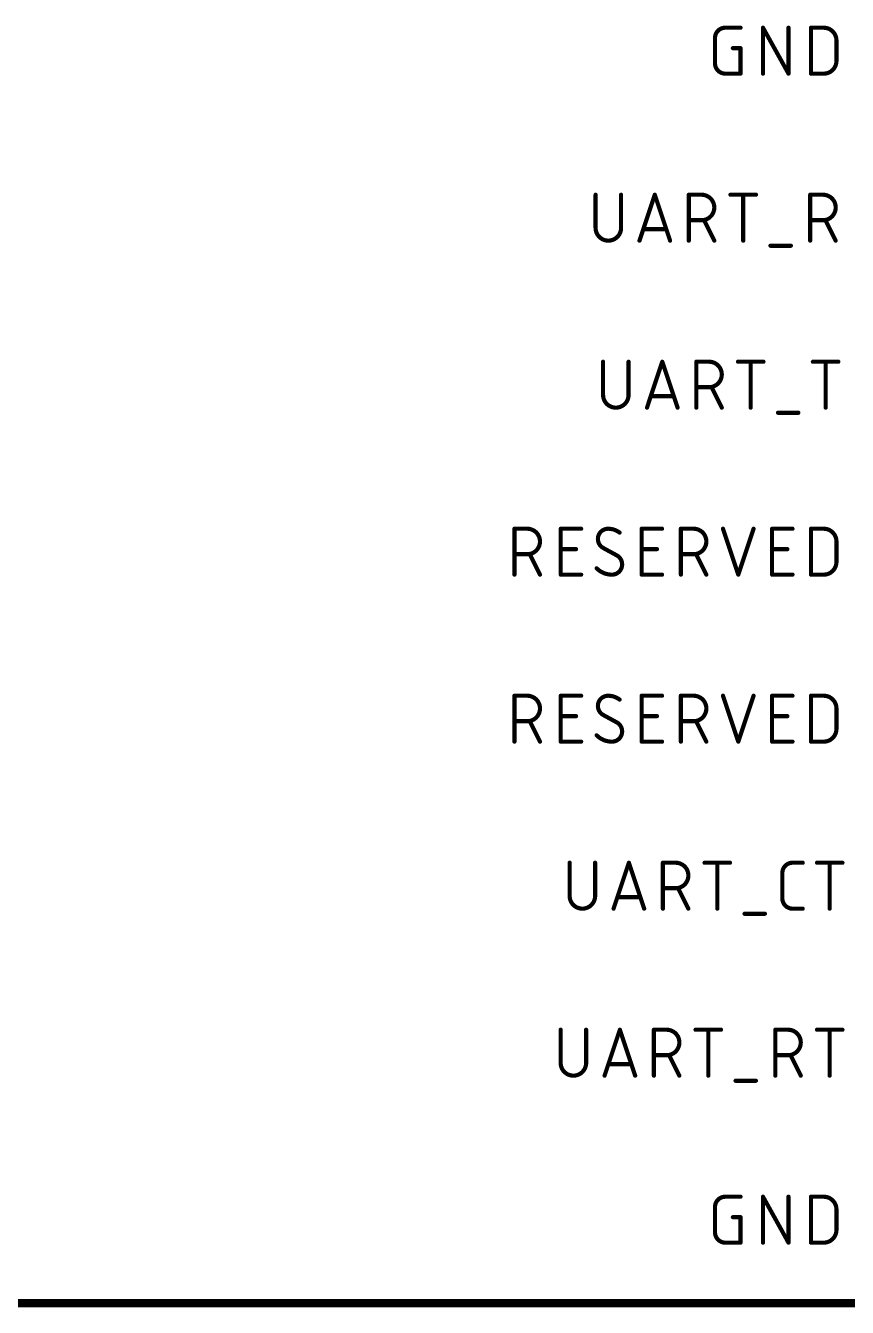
# Model space of a CAD drawing. Extents: x 0 to 388, y 0 to 261.
# Drawn here: x 187.4 to 212.42, y 96.39 to 135.38 of the extents above; entities that cross this region are included whole.
import ezdxf

# ---------------------------------------------------------------- set-up
doc = ezdxf.new("R2010")
doc.units = 0
doc.layers.add('94', color=14, linetype='CONTINUOUS')
doc.layers.add('95', color=250, linetype='CONTINUOUS')

msp = doc.modelspace()

# ---------------------------------------------------------------- linework, layer by layer
at = {"layer": '94', "const_width": 0.254}
msp.add_lwpolyline([(152.4, 96.52), (215.9, 96.52)], dxfattribs=at)
at = {"layer": '95'}
for points, const_width in [([(208.6993, 135.3185, 0.4142), (208.3889, 135.0081)], 0.127), ([(208.6993, 135.3502, 1), (208.6993, 135.2868)], 0.0635), ([(208.6993, 135.2868, 1), (208.6993, 135.3502)], 0.0635), ([(209.165, 135.2868, 1), (209.165, 135.3502)], 0.0635), ([(209.8768, 135.3339, 1), (209.8212, 135.3031)], 0.0635), ([(209.8808, 135.3185, 1), (209.8173, 135.3185)], 0.0635), ([(210.6569, 135.3185, 1), (210.5934, 135.3185)], 0.0635), ([(211.3409, 135.3185, 1), (211.2774, 135.3185)], 0.0635), ([(211.3091, 135.3502, 1), (211.3091, 135.2868)], 0.0635), ([(212.0852, 134.9304, 0.4142), (211.6972, 135.3185)], 0.127), ([(211.6972, 135.3502, 1), (211.6972, 135.2868)], 0.0635), ([(211.6972, 135.2868, 1), (211.6972, 135.3502)], 0.0635), ([(208.4206, 135.0081, 1), (208.3571, 135.0081)], 0.0635), ([(208.3571, 135.0081, 1), (208.4206, 135.0081)], 0.0635), ([(212.117, 134.9304, 1), (212.0535, 134.9304)], 0.0635), ([(212.0535, 134.9304, 1), (212.117, 134.9304)], 0.0635), ([(208.9322, 134.7294, 1), (208.9322, 134.6659)], 0.0635), ([(209.1968, 134.6976, 1), (209.1333, 134.6976)], 0.0635), ([(209.165, 134.6659, 1), (209.165, 134.7294)], 0.0635), ([(208.3889, 134.2319, 0.4142), (208.6993, 133.9215)], 0.127), ([(208.4206, 134.2319, 1), (208.3571, 134.2319)], 0.0635), ([(208.3571, 134.2319, 1), (208.4206, 134.2319)], 0.0635), ([(211.6972, 133.9215, 0.4142), (212.0852, 134.3096)], 0.127), ([(212.117, 134.3096, 1), (212.0535, 134.3096)], 0.0635), ([(212.0535, 134.3096, 1), (212.117, 134.3096)], 0.0635), ([(208.6993, 133.9532, 1), (208.6993, 133.8898)], 0.0635), ([(208.6993, 133.8898, 1), (208.6993, 133.9532)], 0.0635), ([(209.1333, 133.9215, 1), (209.1968, 133.9215)], 0.0635), ([(209.165, 133.8898, 1), (209.165, 133.9532)], 0.0635), ([(209.8173, 133.9215, 1), (209.8808, 133.9215)], 0.0635), ([(210.5934, 133.9215, 1), (210.6569, 133.9215)], 0.0635), ([(210.5974, 133.9061, 1), (210.6529, 133.9369)], 0.0635), ([(211.3091, 133.9532, 1), (211.3091, 133.8898)], 0.0635), ([(211.2774, 133.9215, 1), (211.3409, 133.9215)], 0.0635), ([(211.6972, 133.9532, 1), (211.6972, 133.8898)], 0.0635), ([(211.6972, 133.8898, 1), (211.6972, 133.9532)], 0.0635), ([(204.784, 130.2385, 1), (204.7205, 130.2385)], 0.0635), ([(205.5601, 130.2385, 1), (205.4966, 130.2385)], 0.0635), ([(206.5849, 130.2485, 1), (206.5247, 130.2285)], 0.0635), ([(206.5849, 130.2285, 1), (206.5247, 130.2485)], 0.0635), ([(207.5901, 130.2703, 1), (207.5901, 130.2068)], 0.0635), ([(207.6219, 130.2385, 1), (207.5584, 130.2385)], 0.0635), ([(207.9782, 129.4624, 1), (207.9782, 130.2385)], 0.127), ([(207.9782, 130.2703, 1), (207.9782, 130.2068)], 0.0635), ([(207.9782, 130.2068, 1), (207.9782, 130.2703)], 0.0635), ([(208.8588, 130.2703, 1), (208.8588, 130.2068)], 0.0635), ([(209.2786, 130.2385, 1), (209.2151, 130.2385)], 0.0635), ([(209.6349, 130.2068, 1), (209.6349, 130.2703)], 0.0635), ([(211.286, 130.2703, 1), (211.286, 130.2068)], 0.0635), ([(211.3178, 130.2385, 1), (211.2543, 130.2385)], 0.0635), ([(211.6741, 129.4624, 1), (211.6741, 130.2385)], 0.127), ([(211.6741, 130.2703, 1), (211.6741, 130.2068)], 0.0635), ([(211.6741, 130.2068, 1), (211.6741, 130.2703)], 0.0635), ([(207.5901, 129.4941, 1), (207.5901, 129.4306)], 0.0635), ([(207.9782, 129.4941, 1), (207.9782, 129.4306)], 0.0635), ([(207.9782, 129.4306, 1), (207.9782, 129.4941)], 0.0635), ([(208.0842, 129.4766, 1), (208.0274, 129.4482)], 0.0635), ([(211.286, 129.4941, 1), (211.286, 129.4306)], 0.0635), ([(211.6741, 129.4941, 1), (211.6741, 129.4306)], 0.0635), ([(211.6741, 129.4306, 1), (211.6741, 129.4941)], 0.0635), ([(211.7801, 129.4766, 1), (211.7233, 129.4482)], 0.0635), ([(204.7523, 129.2296, 1), (205.5284, 129.2296)], 0.127), ([(204.784, 129.2296, 1), (204.7205, 129.2296)], 0.0635), ([(204.7205, 129.2296, 1), (204.784, 129.2296)], 0.0635), ([(205.5601, 129.2296, 1), (205.4966, 129.2296)], 0.0635), ([(205.4966, 129.2296, 1), (205.5601, 129.2296)], 0.0635), ([(206.2056, 129.2225, 1), (206.2056, 129.159)], 0.0635), ([(206.9041, 129.159, 1), (206.9041, 129.2225)], 0.0635), ([(206.059, 128.8515, 1), (206.1193, 128.8315)], 0.0635), ([(206.9904, 128.8315, 1), (207.0506, 128.8515)], 0.0635), ([(207.5584, 128.8415, 1), (207.6219, 128.8415)], 0.0635), ([(208.3379, 128.8273, 1), (208.3947, 128.8557)], 0.0635), ([(209.2151, 128.8415, 1), (209.2786, 128.8415)], 0.0635), ([(210.0771, 128.718, 1), (210.0771, 128.6545)], 0.0635), ([(210.698, 128.6545, 1), (210.698, 128.718)], 0.0635), ([(211.2543, 128.8415, 1), (211.3178, 128.8415)], 0.0635), ([(212.0337, 128.8273, 1), (212.0905, 128.8557)], 0.0635), ([(205.0122, 125.1585, 1), (204.9487, 125.1585)], 0.0635), ([(205.7883, 125.1585, 1), (205.7248, 125.1585)], 0.0635), ([(206.8131, 125.1685, 1), (206.7528, 125.1485)], 0.0635), ([(206.8131, 125.1485, 1), (206.7528, 125.1685)], 0.0635), ([(207.85, 125.1585, 1), (207.7865, 125.1585)], 0.0635), ([(207.8183, 125.1903, 1), (207.8183, 125.1268)], 0.0635), ([(208.2063, 124.3824, 1), (208.2063, 125.1585)], 0.127), ([(208.2063, 125.1903, 1), (208.2063, 125.1268)], 0.0635), ([(208.2063, 125.1268, 1), (208.2063, 125.1903)], 0.0635), ([(209.087, 125.1903, 1), (209.087, 125.1268)], 0.0635), ([(209.5068, 125.1585, 1), (209.4433, 125.1585)], 0.0635), ([(209.8631, 125.1268, 1), (209.8631, 125.1903)], 0.0635), ([(211.3684, 125.1903, 1), (211.3684, 125.1268)], 0.0635), ([(211.7882, 125.1585, 1), (211.7247, 125.1585)], 0.0635), ([(212.1445, 125.1268, 1), (212.1445, 125.1903)], 0.0635), ([(207.8183, 124.4141, 1), (207.8183, 124.3506)], 0.0635), ([(208.2063, 124.4141, 1), (208.2063, 124.3506)], 0.0635), ([(208.2063, 124.3506, 1), (208.2063, 124.4141)], 0.0635), ([(208.3124, 124.3966, 1), (208.2556, 124.3682)], 0.0635), ([(204.9804, 124.1496, 1), (205.7565, 124.1496)], 0.127), ([(205.0122, 124.1496, 1), (204.9487, 124.1496)], 0.0635), ([(204.9487, 124.1496, 1), (205.0122, 124.1496)], 0.0635), ([(205.7883, 124.1496, 1), (205.7248, 124.1496)], 0.0635), ([(205.7248, 124.1496, 1), (205.7883, 124.1496)], 0.0635), ([(206.4337, 124.1425, 1), (206.4337, 124.079)], 0.0635), ([(207.1322, 124.079, 1), (207.1322, 124.1425)], 0.0635), ([(206.2872, 123.7715, 1), (206.3474, 123.7515)], 0.0635), ([(207.2185, 123.7515, 1), (207.2787, 123.7715)], 0.0635), ([(207.7865, 123.7615, 1), (207.85, 123.7615)], 0.0635), ([(208.566, 123.7473, 1), (208.6228, 123.7757)], 0.0635), ([(209.4433, 123.7615, 1), (209.5068, 123.7615)], 0.0635), ([(210.3053, 123.638, 1), (210.3053, 123.5745)], 0.0635), ([(210.9262, 123.5745, 1), (210.9262, 123.638)], 0.0635), ([(211.7247, 123.7615, 1), (211.7882, 123.7615)], 0.0635), ([(202.3153, 120.0785, 1), (202.2518, 120.0785)], 0.0635), ([(202.2836, 120.1103, 1), (202.2836, 120.0468)], 0.0635), ([(202.6716, 119.3024, 1), (202.6716, 120.0785)], 0.127), ([(202.6716, 120.1103, 1), (202.6716, 120.0468)], 0.0635), ([(202.6716, 120.0468, 1), (202.6716, 120.1103)], 0.0635), ([(203.6919, 120.1103, 1), (203.6919, 120.0468)], 0.0635), ([(203.7237, 120.0785, 1), (203.6602, 120.0785)], 0.0635), ([(204.3128, 120.0468, 1), (204.3128, 120.1103)], 0.0635), ([(205.1335, 120.0785, 0.4142), (204.8231, 119.7681)], 0.127), ([(205.4827, 119.9621, 0.1623), (205.1335, 120.0785)], 0.127), ([(205.1335, 120.1102, 1), (205.1335, 120.0468)], 0.0635), ([(205.1335, 120.0467, 1), (205.1335, 120.1102)], 0.0635), ([(206.1558, 120.1103, 1), (206.1558, 120.0468)], 0.0635), ([(206.1876, 120.0785, 1), (206.1241, 120.0785)], 0.0635), ([(206.7767, 120.0468, 1), (206.7767, 120.1103)], 0.0635), ([(207.3483, 120.1103, 1), (207.3483, 120.0468)], 0.0635), ([(207.3801, 120.0785, 1), (207.3166, 120.0785)], 0.0635), ([(207.7364, 119.3024, 1), (207.7364, 120.0785)], 0.127), ([(207.7364, 120.1103, 1), (207.7364, 120.0468)], 0.0635), ([(207.7364, 120.0468, 1), (207.7364, 120.1103)], 0.0635), ([(208.6608, 120.0885, 1), (208.6006, 120.0685)], 0.0635), ([(209.5921, 120.0685, 1), (209.5319, 120.0885)], 0.0635), ([(210.1573, 120.0785, 1), (210.0938, 120.0785)], 0.0635), ([(210.1255, 120.1103, 1), (210.1255, 120.0468)], 0.0635), ([(210.7464, 120.0468, 1), (210.7464, 120.1103)], 0.0635), ([(211.3091, 120.1103, 1), (211.3091, 120.0468)], 0.0635), ([(211.3409, 120.0785, 1), (211.2774, 120.0785)], 0.0635), ([(212.0852, 119.6904, 0.4142), (211.6972, 120.0785)], 0.127), ([(211.6972, 120.1103, 1), (211.6972, 120.0468)], 0.0635), ([(211.6972, 120.0468, 1), (211.6972, 120.1103)], 0.0635), ([(204.8231, 119.7681, 0.2656), (204.9783, 119.4964)], 0.127), ([(204.8548, 119.7681, 1), (204.7913, 119.7681)], 0.0635), ([(204.7913, 119.7681, 1), (204.8548, 119.7681)], 0.0635), ([(205.4637, 119.9367, 1), (205.5018, 119.9875)], 0.0635), ([(212.117, 119.6904, 1), (212.0535, 119.6904)], 0.0635), ([(212.0535, 119.6904, 1), (212.117, 119.6904)], 0.0635), ([(202.2836, 119.3341, 1), (202.2836, 119.2706)], 0.0635), ([(202.6716, 119.3341, 1), (202.6716, 119.2706)], 0.0635), ([(202.6716, 119.2706, 1), (202.6716, 119.3341)], 0.0635), ([(202.7777, 119.3166, 1), (202.7209, 119.2882)], 0.0635), ([(203.6919, 119.4894, 1), (203.6919, 119.4259)], 0.0635), ([(204.1576, 119.4259, 1), (204.1576, 119.4894)], 0.0635), ([(204.9935, 119.5243, 1), (204.9631, 119.4685)], 0.0635), ([(204.9622, 119.4691, 1), (204.9944, 119.5238)], 0.0635), ([(205.5604, 118.9919, 0.2656), (205.4051, 119.2636)], 0.127), ([(205.4213, 119.2909, 1), (205.389, 119.2362)], 0.0635), ([(205.3899, 119.2357, 1), (205.4203, 119.2915)], 0.0635), ([(206.1558, 119.4894, 1), (206.1558, 119.4259)], 0.0635), ([(206.6215, 119.4259, 1), (206.6215, 119.4894)], 0.0635), ([(207.3483, 119.3341, 1), (207.3483, 119.2706)], 0.0635), ([(207.7364, 119.3341, 1), (207.7364, 119.2706)], 0.0635), ([(207.7364, 119.2706, 1), (207.7364, 119.3341)], 0.0635), ([(207.8424, 119.3166, 1), (207.7856, 119.2882)], 0.0635), ([(210.1255, 119.4894, 1), (210.1255, 119.4259)], 0.0635), ([(210.5912, 119.4259, 1), (210.5912, 119.4894)], 0.0635), ([(204.7842, 118.8755, 0.2), (205.2499, 118.6815)], 0.127), ([(204.8068, 118.8979, 1), (204.7617, 118.8532)], 0.0635), ([(205.2499, 118.6815, 0.4142), (205.5604, 118.9919)], 0.127), ([(205.5921, 118.9919, 1), (205.5286, 118.9919)], 0.0635), ([(205.5286, 118.9919, 1), (205.5921, 118.9919)], 0.0635), ([(211.6972, 118.6815, 0.4142), (212.0852, 119.0696)], 0.127), ([(212.117, 119.0696, 1), (212.0535, 119.0696)], 0.0635), ([(212.0535, 119.0696, 1), (212.117, 119.0696)], 0.0635), ([(202.2518, 118.6815, 1), (202.3153, 118.6815)], 0.0635), ([(203.0313, 118.6673, 1), (203.0881, 118.6957)], 0.0635), ([(203.6919, 118.7133, 1), (203.6919, 118.6497)], 0.0635), ([(203.6602, 118.6815, 1), (203.7237, 118.6815)], 0.0635), ([(204.3128, 118.6497, 1), (204.3128, 118.7133)], 0.0635), ([(205.2499, 118.7133, 1), (205.2499, 118.6497)], 0.0635), ([(205.2499, 118.6498, 1), (205.2499, 118.7132)], 0.0635), ([(206.1558, 118.7133, 1), (206.1558, 118.6497)], 0.0635), ([(206.1241, 118.6815, 1), (206.1876, 118.6815)], 0.0635), ([(206.7767, 118.6497, 1), (206.7767, 118.7133)], 0.0635), ([(207.3166, 118.6815, 1), (207.3801, 118.6815)], 0.0635), ([(208.0961, 118.6673, 1), (208.1529, 118.6957)], 0.0635), ([(209.0662, 118.6915, 1), (209.1265, 118.6715)], 0.0635), ([(209.0662, 118.6715, 1), (209.1265, 118.6915)], 0.0635), ([(210.1255, 118.7133, 1), (210.1255, 118.6497)], 0.0635), ([(210.0938, 118.6815, 1), (210.1573, 118.6815)], 0.0635), ([(210.7464, 118.6497, 1), (210.7464, 118.7133)], 0.0635), ([(211.3091, 118.7133, 1), (211.3091, 118.6497)], 0.0635), ([(211.2774, 118.6815, 1), (211.3409, 118.6815)], 0.0635), ([(211.6972, 118.7132, 1), (211.6972, 118.6498)], 0.0635), ([(211.6972, 118.6497, 1), (211.6972, 118.7133)], 0.0635), ([(202.3153, 114.9985, 1), (202.2518, 114.9985)], 0.0635), ([(202.2836, 115.0303, 1), (202.2836, 114.9668)], 0.0635), ([(202.6716, 114.2224, 1), (202.6716, 114.9985)], 0.127), ([(202.6716, 115.0303, 1), (202.6716, 114.9668)], 0.0635), ([(202.6716, 114.9668, 1), (202.6716, 115.0303)], 0.0635), ([(203.6919, 115.0303, 1), (203.6919, 114.9668)], 0.0635), ([(203.7237, 114.9985, 1), (203.6602, 114.9985)], 0.0635), ([(204.3128, 114.9668, 1), (204.3128, 115.0303)], 0.0635), ([(205.1335, 114.9985, 0.4142), (204.8231, 114.6881)], 0.127), ([(205.4827, 114.8821, 0.1623), (205.1335, 114.9985)], 0.127), ([(205.1335, 115.0302, 1), (205.1335, 114.9668)], 0.0635), ([(205.1335, 114.9667, 1), (205.1335, 115.0302)], 0.0635), ([(206.1558, 115.0303, 1), (206.1558, 114.9668)], 0.0635), ([(206.1876, 114.9985, 1), (206.1241, 114.9985)], 0.0635), ([(206.7767, 114.9668, 1), (206.7767, 115.0303)], 0.0635), ([(207.3483, 115.0303, 1), (207.3483, 114.9668)], 0.0635), ([(207.3801, 114.9985, 1), (207.3166, 114.9985)], 0.0635), ([(207.7364, 114.2224, 1), (207.7364, 114.9985)], 0.127), ([(207.7364, 115.0303, 1), (207.7364, 114.9668)], 0.0635), ([(207.7364, 114.9668, 1), (207.7364, 115.0303)], 0.0635), ([(208.6608, 115.0085, 1), (208.6006, 114.9885)], 0.0635), ([(209.5921, 114.9885, 1), (209.5319, 115.0085)], 0.0635), ([(210.1573, 114.9985, 1), (210.0938, 114.9985)], 0.0635), ([(210.1255, 115.0303, 1), (210.1255, 114.9668)], 0.0635), ([(210.7464, 114.9668, 1), (210.7464, 115.0303)], 0.0635), ([(211.3091, 115.0303, 1), (211.3091, 114.9668)], 0.0635), ([(211.3409, 114.9985, 1), (211.2774, 114.9985)], 0.0635), ([(212.0852, 114.6104, 0.4142), (211.6972, 114.9985)], 0.127), ([(211.6972, 115.0303, 1), (211.6972, 114.9668)], 0.0635), ([(211.6972, 114.9668, 1), (211.6972, 115.0303)], 0.0635), ([(204.8231, 114.6881, 0.2656), (204.9783, 114.4164)], 0.127), ([(204.8548, 114.6881, 1), (204.7913, 114.6881)], 0.0635), ([(204.7913, 114.6881, 1), (204.8548, 114.6881)], 0.0635), ([(205.4637, 114.8567, 1), (205.5018, 114.9075)], 0.0635), ([(212.117, 114.6104, 1), (212.0535, 114.6104)], 0.0635), ([(212.0535, 114.6104, 1), (212.117, 114.6104)], 0.0635), ([(202.2836, 114.2541, 1), (202.2836, 114.1906)], 0.0635), ([(202.6716, 114.2541, 1), (202.6716, 114.1906)], 0.0635), ([(202.6716, 114.1906, 1), (202.6716, 114.2541)], 0.0635), ([(202.7777, 114.2366, 1), (202.7209, 114.2082)], 0.0635), ([(203.6919, 114.4094, 1), (203.6919, 114.3459)], 0.0635), ([(204.1576, 114.3459, 1), (204.1576, 114.4094)], 0.0635), ([(204.9935, 114.4443, 1), (204.9631, 114.3885)], 0.0635), ([(204.9622, 114.3891, 1), (204.9944, 114.4438)], 0.0635), ([(205.5604, 113.9119, 0.2656), (205.4051, 114.1836)], 0.127), ([(205.4213, 114.2109, 1), (205.389, 114.1562)], 0.0635), ([(205.3899, 114.1557, 1), (205.4203, 114.2115)], 0.0635), ([(206.1558, 114.4094, 1), (206.1558, 114.3459)], 0.0635), ([(206.6215, 114.3459, 1), (206.6215, 114.4094)], 0.0635), ([(207.3483, 114.2541, 1), (207.3483, 114.1906)], 0.0635), ([(207.7364, 114.2541, 1), (207.7364, 114.1906)], 0.0635), ([(207.7364, 114.1906, 1), (207.7364, 114.2541)], 0.0635), ([(207.8424, 114.2366, 1), (207.7856, 114.2082)], 0.0635), ([(210.1255, 114.4094, 1), (210.1255, 114.3459)], 0.0635), ([(210.5912, 114.3459, 1), (210.5912, 114.4094)], 0.0635), ([(204.7842, 113.7955, 0.2), (205.2499, 113.6015)], 0.127), ([(204.8068, 113.8179, 1), (204.7617, 113.7732)], 0.0635), ([(205.2499, 113.6015, 0.4142), (205.5604, 113.9119)], 0.127), ([(205.5921, 113.9119, 1), (205.5286, 113.9119)], 0.0635), ([(205.5286, 113.9119, 1), (205.5921, 113.9119)], 0.0635), ([(211.6972, 113.6015, 0.4142), (212.0852, 113.9896)], 0.127), ([(212.117, 113.9896, 1), (212.0535, 113.9896)], 0.0635), ([(212.0535, 113.9896, 1), (212.117, 113.9896)], 0.0635), ([(202.2518, 113.6015, 1), (202.3153, 113.6015)], 0.0635), ([(203.0313, 113.5873, 1), (203.0881, 113.6157)], 0.0635), ([(203.6919, 113.6333, 1), (203.6919, 113.5697)], 0.0635), ([(203.6602, 113.6015, 1), (203.7237, 113.6015)], 0.0635), ([(204.3128, 113.5697, 1), (204.3128, 113.6333)], 0.0635), ([(205.2499, 113.6333, 1), (205.2499, 113.5697)], 0.0635), ([(205.2499, 113.5698, 1), (205.2499, 113.6332)], 0.0635), ([(206.1558, 113.6333, 1), (206.1558, 113.5697)], 0.0635), ([(206.1241, 113.6015, 1), (206.1876, 113.6015)], 0.0635), ([(206.7767, 113.5697, 1), (206.7767, 113.6333)], 0.0635), ([(207.3166, 113.6015, 1), (207.3801, 113.6015)], 0.0635), ([(208.0961, 113.5873, 1), (208.1529, 113.6157)], 0.0635), ([(209.0662, 113.6115, 1), (209.1265, 113.5915)], 0.0635), ([(209.0662, 113.5915, 1), (209.1265, 113.6115)], 0.0635), ([(210.1255, 113.6333, 1), (210.1255, 113.5697)], 0.0635), ([(210.0938, 113.6015, 1), (210.1573, 113.6015)], 0.0635), ([(210.7464, 113.5697, 1), (210.7464, 113.6333)], 0.0635), ([(211.3091, 113.6333, 1), (211.3091, 113.5697)], 0.0635), ([(211.2774, 113.6015, 1), (211.3409, 113.6015)], 0.0635), ([(211.6972, 113.6332, 1), (211.6972, 113.5698)], 0.0635), ([(211.6972, 113.5697, 1), (211.6972, 113.6333)], 0.0635), ([(203.9947, 109.9185, 1), (203.9312, 109.9185)], 0.0635), ([(204.7708, 109.9185, 1), (204.7073, 109.9185)], 0.0635), ([(205.7956, 109.9285, 1), (205.7354, 109.9085)], 0.0635), ([(205.7956, 109.9085, 1), (205.7354, 109.9285)], 0.0635), ([(206.8008, 109.9503, 1), (206.8008, 109.8868)], 0.0635), ([(206.8326, 109.9185, 1), (206.7691, 109.9185)], 0.0635), ([(207.1889, 109.9503, 1), (207.1889, 109.8868)], 0.0635), ([(207.1889, 109.1424, 1), (207.1889, 109.9185)], 0.127), ([(207.1889, 109.8868, 1), (207.1889, 109.9503)], 0.0635), ([(208.0695, 109.9503, 1), (208.0695, 109.8868)], 0.0635), ([(208.4893, 109.9185, 1), (208.4258, 109.9185)], 0.0635), ([(208.8456, 109.8868, 1), (208.8456, 109.9503)], 0.0635), ([(210.7486, 109.9185, 0.4142), (210.4382, 109.6081)], 0.127), ([(210.7486, 109.9503, 1), (210.7486, 109.8868)], 0.0635), ([(210.7486, 109.8868, 1), (210.7486, 109.9502)], 0.0635), ([(211.0591, 109.8868, 1), (211.0591, 109.9503)], 0.0635), ([(211.4916, 109.9503, 1), (211.4916, 109.8868)], 0.0635), ([(211.9114, 109.9185, 1), (211.8479, 109.9185)], 0.0635), ([(212.2677, 109.8868, 1), (212.2677, 109.9503)], 0.0635), ([(210.4699, 109.6081, 1), (210.4064, 109.6081)], 0.0635), ([(210.4064, 109.6081, 1), (210.4699, 109.6081)], 0.0635), ([(206.8008, 109.1741, 1), (206.8008, 109.1106)], 0.0635), ([(207.1889, 109.1741, 1), (207.1889, 109.1106)], 0.0635), ([(207.1889, 109.1106, 1), (207.1889, 109.1741)], 0.0635), ([(207.2949, 109.1566, 1), (207.2381, 109.1282)], 0.0635), ([(203.963, 108.9096, 1), (204.7391, 108.9096)], 0.127), ([(203.9947, 108.9096, 1), (203.9312, 108.9096)], 0.0635), ([(203.9312, 108.9096, 1), (203.9947, 108.9096)], 0.0635), ([(204.7708, 108.9096, 1), (204.7073, 108.9096)], 0.0635), ([(204.7073, 108.9096, 1), (204.7708, 108.9096)], 0.0635), ([(205.4162, 108.9025, 1), (205.4162, 108.839)], 0.0635), ([(206.1147, 108.839, 1), (206.1147, 108.9025)], 0.0635), ([(210.4382, 108.8319, 0.4142), (210.7486, 108.5215)], 0.127), ([(210.4699, 108.8319, 1), (210.4064, 108.8319)], 0.0635), ([(210.4064, 108.8319, 1), (210.4699, 108.8319)], 0.0635), ([(205.2697, 108.5315, 1), (205.3299, 108.5115)], 0.0635), ([(206.201, 108.5115, 1), (206.2613, 108.5315)], 0.0635), ([(206.7691, 108.5215, 1), (206.8326, 108.5215)], 0.0635), ([(207.5485, 108.5073, 1), (207.6053, 108.5357)], 0.0635), ([(208.4258, 108.5215, 1), (208.4893, 108.5215)], 0.0635), ([(209.2878, 108.398, 1), (209.2878, 108.3345)], 0.0635), ([(209.9087, 108.3345, 1), (209.9087, 108.398)], 0.0635), ([(210.7486, 108.5533, 1), (210.7486, 108.4898)], 0.0635), ([(210.7486, 108.4898, 1), (210.7486, 108.5533)], 0.0635), ([(211.0591, 108.4898, 1), (211.0591, 108.5533)], 0.0635), ([(211.8479, 108.5215, 1), (211.9114, 108.5215)], 0.0635), ([(203.7209, 104.8385, 1), (203.6574, 104.8385)], 0.0635), ([(204.497, 104.8385, 1), (204.4335, 104.8385)], 0.0635), ([(205.5218, 104.8485, 1), (205.4616, 104.8285)], 0.0635), ([(205.5218, 104.8285, 1), (205.4616, 104.8485)], 0.0635), ([(206.527, 104.8703, 1), (206.527, 104.8068)], 0.0635), ([(206.5588, 104.8385, 1), (206.4953, 104.8385)], 0.0635), ([(206.9151, 104.8703, 1), (206.9151, 104.8068)], 0.0635), ([(206.9151, 104.0624, 1), (206.9151, 104.8385)], 0.127), ([(206.9151, 104.8068, 1), (206.9151, 104.8703)], 0.0635), ([(207.7957, 104.8703, 1), (207.7957, 104.8068)], 0.0635), ([(208.2155, 104.8385, 1), (208.152, 104.8385)], 0.0635), ([(208.5718, 104.8068, 1), (208.5718, 104.8703)], 0.0635), ([(210.2229, 104.8703, 1), (210.2229, 104.8068)], 0.0635), ([(210.2547, 104.8385, 1), (210.1912, 104.8385)], 0.0635), ([(210.611, 104.8703, 1), (210.611, 104.8068)], 0.0635), ([(210.611, 104.0624, 1), (210.611, 104.8385)], 0.127), ([(210.611, 104.8068, 1), (210.611, 104.8703)], 0.0635), ([(211.4916, 104.8703, 1), (211.4916, 104.8068)], 0.0635), ([(211.9114, 104.8385, 1), (211.8479, 104.8385)], 0.0635), ([(212.2677, 104.8068, 1), (212.2677, 104.8703)], 0.0635), ([(206.527, 104.0941, 1), (206.527, 104.0306)], 0.0635), ([(206.9151, 104.0941, 1), (206.9151, 104.0306)], 0.0635), ([(206.9151, 104.0306, 1), (206.9151, 104.0941)], 0.0635), ([(207.0211, 104.0766, 1), (206.9643, 104.0482)], 0.0635), ([(210.2229, 104.0941, 1), (210.2229, 104.0306)], 0.0635), ([(210.611, 104.0941, 1), (210.611, 104.0306)], 0.0635), ([(210.611, 104.0306, 1), (210.611, 104.0941)], 0.0635), ([(210.717, 104.0766, 1), (210.6602, 104.0482)], 0.0635), ([(203.6892, 103.8296, 1), (204.4653, 103.8296)], 0.127), ([(203.7209, 103.8296, 1), (203.6574, 103.8296)], 0.0635), ([(203.6574, 103.8296, 1), (203.7209, 103.8296)], 0.0635), ([(204.497, 103.8296, 1), (204.4335, 103.8296)], 0.0635), ([(204.4335, 103.8296, 1), (204.497, 103.8296)], 0.0635), ([(205.1425, 103.8225, 1), (205.1425, 103.759)], 0.0635), ([(205.841, 103.759, 1), (205.841, 103.8225)], 0.0635), ([(204.9959, 103.4515, 1), (205.0562, 103.4315)], 0.0635), ([(205.9273, 103.4315, 1), (205.9875, 103.4515)], 0.0635), ([(206.4953, 103.4415, 1), (206.5588, 103.4415)], 0.0635), ([(207.2748, 103.4273, 1), (207.3316, 103.4557)], 0.0635), ([(208.152, 103.4415, 1), (208.2155, 103.4415)], 0.0635), ([(209.014, 103.318, 1), (209.014, 103.2545)], 0.0635), ([(209.6349, 103.2545, 1), (209.6349, 103.318)], 0.0635), ([(210.1912, 103.4415, 1), (210.2547, 103.4415)], 0.0635), ([(210.9707, 103.4273, 1), (211.0274, 103.4557)], 0.0635), ([(211.8479, 103.4415, 1), (211.9114, 103.4415)], 0.0635), ([(208.6993, 99.7585, 0.4142), (208.3889, 99.4481)], 0.127), ([(208.6993, 99.7903, 1), (208.6993, 99.7267)], 0.0635), ([(208.6993, 99.7268, 1), (208.6993, 99.7902)], 0.0635), ([(209.165, 99.7267, 1), (209.165, 99.7903)], 0.0635), ([(209.8768, 99.7739, 1), (209.8212, 99.7431)], 0.0635), ([(209.8808, 99.7585, 1), (209.8173, 99.7585)], 0.0635), ([(210.6569, 99.7585, 1), (210.5934, 99.7585)], 0.0635), ([(211.3091, 99.7903, 1), (211.3091, 99.7267)], 0.0635), ([(211.3409, 99.7585, 1), (211.2774, 99.7585)], 0.0635), ([(211.6972, 99.7903, 1), (211.6972, 99.7267)], 0.0635), ([(212.0852, 99.3704, 0.4142), (211.6972, 99.7585)], 0.127), ([(211.6972, 99.7267, 1), (211.6972, 99.7903)], 0.0635), ([(208.4206, 99.4481, 1), (208.3571, 99.4481)], 0.0635), ([(208.3571, 99.4481, 1), (208.4206, 99.4481)], 0.0635), ([(212.117, 99.3704, 1), (212.0535, 99.3704)], 0.0635), ([(208.9322, 99.1694, 1), (208.9322, 99.1059)], 0.0635), ([(209.1968, 99.1376, 1), (209.1333, 99.1376)], 0.0635), ([(209.165, 99.1059, 1), (209.165, 99.1694)], 0.0635), ([(212.0535, 99.3704, 1), (212.117, 99.3704)], 0.0635), ([(208.3889, 98.6719, 0.4142), (208.6993, 98.3615)], 0.127), ([(208.4206, 98.6719, 1), (208.3571, 98.6719)], 0.0635), ([(208.3571, 98.6719, 1), (208.4206, 98.6719)], 0.0635), ([(211.6972, 98.3615, 0.4142), (212.0852, 98.7496)], 0.127), ([(212.117, 98.7496, 1), (212.0535, 98.7496)], 0.0635), ([(212.0535, 98.7496, 1), (212.117, 98.7496)], 0.0635), ([(208.6993, 98.3933, 1), (208.6993, 98.3298)], 0.0635), ([(208.6993, 98.3298, 1), (208.6993, 98.3933)], 0.0635), ([(209.1333, 98.3615, 1), (209.1968, 98.3615)], 0.0635), ([(209.165, 98.3298, 1), (209.165, 98.3933)], 0.0635), ([(209.8173, 98.3615, 1), (209.8808, 98.3615)], 0.0635), ([(210.5934, 98.3615, 1), (210.6569, 98.3615)], 0.0635), ([(210.5974, 98.3461, 1), (210.6529, 98.3769)], 0.0635), ([(211.3091, 98.3933, 1), (211.3091, 98.3298)], 0.0635), ([(211.2774, 98.3615, 1), (211.3409, 98.3615)], 0.0635), ([(211.6972, 98.3932, 1), (211.6972, 98.3298)], 0.0635), ([(211.6972, 98.3298, 1), (211.6972, 98.3933)], 0.0635)]:
    msp.add_lwpolyline(points, format="xyb", dxfattribs=dict(at, const_width=const_width))
at = {"layer": '95', "const_width": 0.127}
for points in [[(208.6993, 135.3185), (209.165, 135.3185)], [(209.849, 133.9215), (209.849, 135.3185)], [(209.849, 135.3185), (210.6251, 133.9215)], [(210.6251, 133.9215), (210.6251, 135.3185)], [(211.3091, 133.9215), (211.3091, 135.3185)], [(211.3091, 135.3185), (211.6972, 135.3185)], [(208.3889, 134.2319), (208.3889, 135.0081)], [(212.0852, 134.9304), (212.0852, 134.3096)], [(208.9322, 134.6976), (209.165, 134.6976)], [(209.165, 134.6976), (209.165, 133.9215)], [(209.165, 133.9215), (208.6993, 133.9215)], [(211.6972, 133.9215), (211.3091, 133.9215)], [(204.7523, 130.2385), (204.7523, 129.2296)], [(205.5284, 129.2296), (205.5284, 130.2385)], [(206.0891, 128.8415), (206.5548, 130.2385)], [(206.5548, 130.2385), (207.0205, 128.8415)], [(207.5901, 128.8415), (207.5901, 130.2385)], [(207.5901, 130.2385), (207.9782, 130.2385)], [(208.8588, 130.2385), (209.6349, 130.2385)], [(209.2469, 128.8415), (209.2469, 130.2385)], [(211.286, 128.8415), (211.286, 130.2385)], [(211.286, 130.2385), (211.6741, 130.2385)], [(207.9782, 129.4624), (207.5901, 129.4624)], [(208.3663, 128.8415), (208.0558, 129.4624)], [(211.6741, 129.4624), (211.286, 129.4624)], [(212.0621, 128.8415), (211.7517, 129.4624)], [(206.9041, 129.1908), (206.2056, 129.1908)], [(210.0771, 128.6863), (210.698, 128.6863)], [(204.9804, 125.1585), (204.9804, 124.1496)], [(205.7565, 124.1496), (205.7565, 125.1585)], [(206.3173, 123.7615), (206.783, 125.1585)], [(206.783, 125.1585), (207.2486, 123.7615)], [(207.8183, 123.7615), (207.8183, 125.1585)], [(207.8183, 125.1585), (208.2063, 125.1585)], [(209.087, 125.1585), (209.8631, 125.1585)], [(209.475, 123.7615), (209.475, 125.1585)], [(211.3684, 125.1585), (212.1445, 125.1585)], [(211.7564, 123.7615), (211.7564, 125.1585)], [(208.2063, 124.3824), (207.8183, 124.3824)], [(208.5944, 123.7615), (208.284, 124.3824)], [(207.1322, 124.1108), (206.4337, 124.1108)], [(210.3053, 123.6063), (210.9262, 123.6063)], [(202.2836, 118.6815), (202.2836, 120.0785)], [(202.2836, 120.0785), (202.6716, 120.0785)], [(203.6919, 118.6815), (203.6919, 120.0785)], [(203.6919, 120.0785), (204.3128, 120.0785)], [(206.1558, 118.6815), (206.1558, 120.0785)], [(206.1558, 120.0785), (206.7767, 120.0785)], [(207.3483, 118.6815), (207.3483, 120.0785)], [(207.3483, 120.0785), (207.7364, 120.0785)], [(208.6307, 120.0785), (209.0963, 118.6815)], [(209.0963, 118.6815), (209.562, 120.0785)], [(210.1255, 118.6815), (210.1255, 120.0785)], [(210.1255, 120.0785), (210.7464, 120.0785)], [(211.3091, 118.6815), (211.3091, 120.0785)], [(211.3091, 120.0785), (211.6972, 120.0785)], [(212.0852, 119.6904), (212.0852, 119.0696)], [(202.6716, 119.3024), (202.2836, 119.3024)], [(203.0597, 118.6815), (202.7493, 119.3024)], [(203.6919, 119.4576), (204.1576, 119.4576)], [(205.4051, 119.2636), (204.9783, 119.4964)], [(206.1558, 119.4576), (206.6215, 119.4576)], [(207.7364, 119.3024), (207.3483, 119.3024)], [(208.1245, 118.6815), (207.814, 119.3024)], [(210.1255, 119.4576), (210.5912, 119.4576)], [(204.3128, 118.6815), (203.6919, 118.6815)], [(206.7767, 118.6815), (206.1558, 118.6815)], [(210.7464, 118.6815), (210.1255, 118.6815)], [(211.6972, 118.6815), (211.3091, 118.6815)], [(202.2836, 113.6015), (202.2836, 114.9985)], [(202.2836, 114.9985), (202.6716, 114.9985)], [(203.6919, 113.6015), (203.6919, 114.9985)], [(203.6919, 114.9985), (204.3128, 114.9985)], [(206.1558, 113.6015), (206.1558, 114.9985)], [(206.1558, 114.9985), (206.7767, 114.9985)], [(207.3483, 113.6015), (207.3483, 114.9985)], [(207.3483, 114.9985), (207.7364, 114.9985)], [(208.6307, 114.9985), (209.0963, 113.6015)], [(209.0963, 113.6015), (209.562, 114.9985)], [(210.1255, 113.6015), (210.1255, 114.9985)], [(210.1255, 114.9985), (210.7464, 114.9985)], [(211.3091, 113.6015), (211.3091, 114.9985)], [(211.3091, 114.9985), (211.6972, 114.9985)], [(212.0852, 114.6104), (212.0852, 113.9896)], [(202.6716, 114.2224), (202.2836, 114.2224)], [(203.0597, 113.6015), (202.7493, 114.2224)], [(203.6919, 114.3776), (204.1576, 114.3776)], [(205.4051, 114.1836), (204.9783, 114.4164)], [(206.1558, 114.3776), (206.6215, 114.3776)], [(207.7364, 114.2224), (207.3483, 114.2224)], [(208.1245, 113.6015), (207.814, 114.2224)], [(210.1255, 114.3776), (210.5912, 114.3776)], [(204.3128, 113.6015), (203.6919, 113.6015)], [(206.7767, 113.6015), (206.1558, 113.6015)], [(210.7464, 113.6015), (210.1255, 113.6015)], [(211.6972, 113.6015), (211.3091, 113.6015)], [(203.963, 109.9185), (203.963, 108.9096)], [(204.7391, 108.9096), (204.7391, 109.9185)], [(205.2998, 108.5215), (205.7655, 109.9185)], [(205.7655, 109.9185), (206.2312, 108.5215)], [(206.8008, 108.5215), (206.8008, 109.9185)], [(206.8008, 109.9185), (207.1889, 109.9185)], [(208.0695, 109.9185), (208.8456, 109.9185)], [(208.4576, 108.5215), (208.4576, 109.9185)], [(210.7486, 109.9185), (211.0591, 109.9185)], [(211.4916, 109.9185), (212.2677, 109.9185)], [(211.8797, 108.5215), (211.8797, 109.9185)], [(210.4382, 108.8319), (210.4382, 109.6081)], [(207.1889, 109.1424), (206.8008, 109.1424)], [(207.5769, 108.5215), (207.2665, 109.1424)], [(206.1147, 108.8708), (205.4162, 108.8708)], [(209.2878, 108.3663), (209.9087, 108.3663)], [(211.0591, 108.5215), (210.7486, 108.5215)], [(203.6892, 104.8385), (203.6892, 103.8296)], [(204.4653, 103.8296), (204.4653, 104.8385)], [(205.026, 103.4415), (205.4917, 104.8385)], [(205.4917, 104.8385), (205.9574, 103.4415)], [(206.527, 103.4415), (206.527, 104.8385)], [(206.527, 104.8385), (206.9151, 104.8385)], [(207.7957, 104.8385), (208.5718, 104.8385)], [(208.1838, 103.4415), (208.1838, 104.8385)], [(210.2229, 103.4415), (210.2229, 104.8385)], [(210.2229, 104.8385), (210.611, 104.8385)], [(211.4916, 104.8385), (212.2677, 104.8385)], [(211.8797, 103.4415), (211.8797, 104.8385)], [(206.9151, 104.0624), (206.527, 104.0624)], [(207.3032, 103.4415), (206.9927, 104.0624)], [(210.611, 104.0624), (210.2229, 104.0624)], [(210.9991, 103.4415), (210.6886, 104.0624)], [(205.841, 103.7908), (205.1425, 103.7908)], [(209.014, 103.2863), (209.6349, 103.2863)], [(208.6993, 99.7585), (209.165, 99.7585)], [(209.849, 98.3615), (209.849, 99.7585)], [(209.849, 99.7585), (210.6251, 98.3615)], [(210.6251, 98.3615), (210.6251, 99.7585)], [(211.3091, 98.3615), (211.3091, 99.7585)], [(211.3091, 99.7585), (211.6972, 99.7585)], [(208.3889, 98.6719), (208.3889, 99.4481)], [(212.0852, 99.3704), (212.0852, 98.7496)], [(208.9322, 99.1376), (209.165, 99.1376)], [(209.165, 99.1376), (209.165, 98.3615)], [(209.165, 98.3615), (208.6993, 98.3615)], [(211.6972, 98.3615), (211.3091, 98.3615)]]:
    msp.add_lwpolyline(points, dxfattribs=at)

doc.saveas('drawing.dxf')
